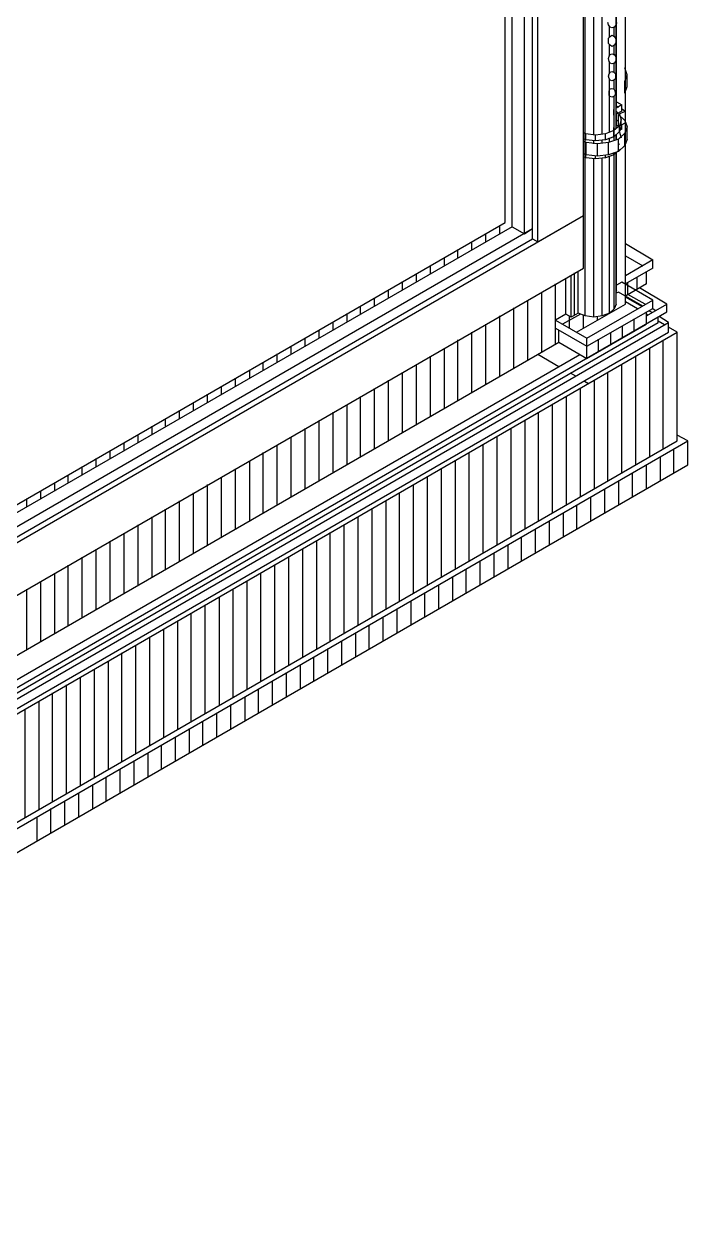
# Model space of a CAD drawing. Header units: inches. Extents: x 0.3 to 16.2, y 0.3 to 11.4.
# Drawn here: x 13.767 to 14.215, y 7.347 to 8.163 of the extents above; entities that cross this region are included whole.
import ezdxf

# ---------------------------------------------------------------- set-up
doc = ezdxf.new("R2010")
doc.units = ezdxf.units.IN
doc.header["$LTSCALE"] = 0.009843
doc.header["$MEASUREMENT"] = 0
doc.layers.add('GEOMETRY', color=7, linetype='Continuous')

msp = doc.modelspace()

# ---------------------------------------------------------------- linework, layer by layer
at = {"layer": 'GEOMETRY'}
for p, q in [((14.11339, 8.01575), (14.11339, 8.56969)), ((14.10433, 8.02126), (14.10433, 8.56142)), ((14.10984, 8.0248), (14.10984, 8.56496)), ((14.09606, 8.02598), (14.09606, 8.55669)), ((14.09134, 8.02874), (14.09134, 8.54449)), ((14.17244, 7.97362), (14.17244, 8.53976)), ((14.14409, 8.03346), (14.14409, 8.52638)), ((14.14528, 7.96575), (14.14528, 8.52559)), ((14.15118, 8.08819), (14.15118, 8.5063)), ((14.15669, 8.08858), (14.15669, 8.50669)), ((14.16654, 8.1063), (14.16654, 8.20197)), ((14.16614, 8.09213), (14.16614, 8.18819)), ((14.16102, 8.1622), (14.16063, 8.16378)), ((14.1622, 8.16063), (14.16102, 8.1622)), ((14.16614, 8.1622), (14.16496, 8.16063)), ((14.16654, 8.16378), (14.16614, 8.1622)), ((14.16102, 8.15315), (14.1622, 8.15433)), ((14.16181, 8.15394), (14.16181, 8.16102)), ((14.16181, 8.15394), (14.16181, 8.16102)), ((14.16339, 8.16024), (14.1622, 8.16063)), ((14.1622, 8.15433), (14.16339, 8.15512)), ((14.16496, 8.16063), (14.16339, 8.16024)), ((14.16339, 8.15512), (14.16496, 8.15433)), ((14.16496, 8.15433), (14.16496, 8.16063)), ((14.16496, 8.15433), (14.16575, 8.15315)), ((14.16102, 8.15157), (14.16102, 8.15315)), ((14.16102, 8.14961), (14.16102, 8.15157)), ((14.1622, 8.14843), (14.16102, 8.14961)), ((14.16181, 8.14134), (14.16181, 8.14882)), ((14.16181, 8.14134), (14.16181, 8.14882)), ((14.16339, 8.14764), (14.1622, 8.14843)), ((14.16496, 8.14843), (14.16339, 8.14764)), ((14.16575, 8.14961), (14.16496, 8.14843)), ((14.16496, 8.14173), (14.16496, 8.14843)), ((14.16575, 8.15315), (14.16614, 8.15157)), ((14.16614, 8.15157), (14.16575, 8.14961)), ((14.16102, 8.13937), (14.16142, 8.14094)), ((14.16142, 8.1374), (14.16102, 8.13937)), ((14.16142, 8.14094), (14.1622, 8.14213)), ((14.1622, 8.13622), (14.16142, 8.1374)), ((14.1622, 8.14213), (14.16339, 8.14252)), ((14.16339, 8.14252), (14.16496, 8.14213)), ((14.16496, 8.14213), (14.16575, 8.14094)), ((14.16575, 8.1374), (14.16496, 8.13622)), ((14.16575, 8.14094), (14.16614, 8.13937)), ((14.16614, 8.13937), (14.16575, 8.1374)), ((14.16102, 8.12756), (14.16142, 8.12913)), ((14.16142, 8.12913), (14.1622, 8.13031)), ((14.16181, 8.12953), (14.16181, 8.13701)), ((14.16181, 8.12953), (14.16181, 8.13701)), ((14.16339, 8.13583), (14.1622, 8.13622)), ((14.1622, 8.13031), (14.16339, 8.13071)), ((14.16496, 8.13622), (14.16339, 8.13583)), ((14.16339, 8.13071), (14.16457, 8.13031)), ((14.16457, 8.13031), (14.16575, 8.12913)), ((14.16496, 8.12992), (14.16496, 8.13661)), ((14.16575, 8.12913), (14.16575, 8.12756)), ((14.17362, 8.12835), (14.17205, 8.13307)), ((14.16142, 8.12598), (14.16102, 8.12756)), ((14.1622, 8.1248), (14.16142, 8.12598)), ((14.16181, 8.08976), (14.16181, 8.12559)), ((14.16181, 8.08976), (14.16181, 8.12559)), ((14.16339, 8.12441), (14.1622, 8.1248)), ((14.16457, 8.1248), (14.16339, 8.12441)), ((14.16575, 8.12598), (14.16457, 8.1248)), ((14.16496, 8.1185), (14.16496, 8.1252)), ((14.16575, 8.12756), (14.16575, 8.12598)), ((14.17205, 8.12402), (14.17362, 8.12835)), ((14.17205, 8.12402), (14.17362, 8.12835)), ((14.17205, 8.11614), (14.17205, 8.12402)), ((14.17362, 8.12047), (14.17362, 8.12835)), ((14.16142, 8.11772), (14.1622, 8.1189)), ((14.16142, 8.11614), (14.16142, 8.11772)), ((14.16142, 8.11457), (14.16142, 8.11614)), ((14.1622, 8.11378), (14.16142, 8.11457)), ((14.1622, 8.1189), (14.16339, 8.11929)), ((14.16339, 8.11339), (14.1622, 8.11378)), ((14.16339, 8.11929), (14.16457, 8.1189)), ((14.16457, 8.11378), (14.16339, 8.11339)), ((14.16457, 8.1189), (14.16535, 8.11772)), ((14.16535, 8.11457), (14.16457, 8.11378)), ((14.16496, 8.08425), (14.16496, 8.11417)), ((14.16535, 8.11772), (14.16575, 8.11614)), ((14.16575, 8.11614), (14.16535, 8.11457)), ((14.17205, 8.11614), (14.17362, 8.12047)), ((14.17244, 8.10945), (14.17244, 8.11772)), ((14.16496, 8.10512), (14.16457, 8.10512)), ((14.16496, 8.10512), (14.16457, 8.10512)), ((14.16457, 8.10512), (14.16496, 8.10472)), ((14.16457, 8.10118), (14.16457, 8.10512)), ((14.17008, 8.10827), (14.16614, 8.10591)), ((14.17008, 8.10827), (14.16614, 8.10591)), ((14.16654, 8.11024), (14.17008, 8.10827)), ((14.16654, 8.10748), (14.16772, 8.10669)), ((14.17008, 8.10394), (14.17008, 8.10827)), ((14.17008, 8.10551), (14.17244, 8.10394)), ((14.16496, 8.10118), (14.16457, 8.10118)), ((14.17008, 8.10394), (14.16614, 8.10197)), ((14.16614, 8.10394), (14.1685, 8.10197)), ((14.16654, 8.09409), (14.16654, 8.10197)), ((14.16654, 8.09803), (14.16772, 8.09724)), ((14.17244, 8.10394), (14.16772, 8.10157)), ((14.17244, 8.10394), (14.16772, 8.10157)), ((14.16772, 8.10157), (14.17205, 8.09764)), ((14.16772, 8.09331), (14.16772, 8.10157)), ((14.1685, 8.10197), (14.16969, 8.09803)), ((14.16969, 8.09803), (14.1685, 8.09409)), ((14.16969, 8.09803), (14.1685, 8.09409)), ((14.16969, 8.09409), (14.16969, 8.09803)), ((14.17205, 8.09764), (14.17362, 8.09331)), ((14.17244, 8.09606), (14.17244, 8.10394)), ((14.14567, 8.08858), (14.14409, 8.08937)), ((14.14567, 8.08858), (14.14409, 8.08937)), ((14.15236, 8.0878), (14.14567, 8.08858)), ((14.14567, 8.08465), (14.14567, 8.08858)), ((14.15236, 8.0878), (14.14567, 8.08858)), ((14.15906, 8.08858), (14.15236, 8.0878)), ((14.15906, 8.08858), (14.15236, 8.0878)), ((14.16457, 8.09094), (14.15906, 8.08858)), ((14.16457, 8.09094), (14.15906, 8.08858)), ((14.15906, 8.08465), (14.15906, 8.08858)), ((14.1685, 8.09409), (14.16457, 8.09094)), ((14.1685, 8.09409), (14.16457, 8.09094)), ((14.16496, 8.09291), (14.16457, 8.09291)), ((14.16496, 8.09291), (14.16457, 8.09291)), ((14.16457, 8.09291), (14.16496, 8.09252)), ((14.16457, 8.08898), (14.16457, 8.09291)), ((14.16457, 8.08661), (14.16457, 8.09094)), ((14.1685, 8.09016), (14.16457, 8.08661)), ((14.16772, 8.09449), (14.16614, 8.0937)), ((14.16772, 8.09449), (14.16614, 8.0937)), ((14.1685, 8.0937), (14.16772, 8.09331)), ((14.17205, 8.08898), (14.16772, 8.08504)), ((14.17205, 8.08898), (14.16772, 8.08504)), ((14.16811, 8.08976), (14.1685, 8.08976)), ((14.16969, 8.09409), (14.1685, 8.09016)), ((14.1685, 8.09016), (14.1685, 8.09409)), ((14.17008, 8.09173), (14.1685, 8.09094)), ((14.1685, 8.08976), (14.16969, 8.08583)), ((14.17244, 8.09606), (14.16969, 8.09449)), ((14.17008, 8.09173), (14.17008, 8.09449)), ((14.17362, 8.09331), (14.17205, 8.08898)), ((14.17362, 8.09331), (14.17205, 8.08898)), ((14.17205, 8.08071), (14.17205, 8.08898)), ((14.17362, 8.08504), (14.17362, 8.09331)), ((14.14567, 8.08465), (14.14409, 8.08504)), ((14.14606, 8.08268), (14.14409, 8.08346)), ((14.14606, 8.08268), (14.14409, 8.08346)), ((14.15236, 8.08386), (14.14567, 8.08465)), ((14.15354, 8.08189), (14.14606, 8.08268)), ((14.14606, 8.07441), (14.14606, 8.08268)), ((14.15354, 8.08189), (14.14606, 8.08268)), ((14.15118, 8.08189), (14.15118, 8.08386)), ((14.15236, 8.08386), (14.15236, 8.0878)), ((14.15906, 8.08465), (14.15236, 8.08386)), ((14.16102, 8.08268), (14.15354, 8.08189)), ((14.16102, 8.08268), (14.15354, 8.08189)), ((14.15354, 8.07362), (14.15354, 8.08189)), ((14.15669, 8.08228), (14.15669, 8.08425)), ((14.16457, 8.08661), (14.15906, 8.08465)), ((14.16772, 8.08504), (14.16102, 8.08268)), ((14.16772, 8.08504), (14.16102, 8.08268)), ((14.16102, 8.07441), (14.16102, 8.08268)), ((14.16181, 8.08268), (14.16181, 8.08583)), ((14.16181, 8.08268), (14.16181, 8.08583)), ((14.16614, 8.08465), (14.16614, 8.08819)), ((14.16654, 8.08465), (14.16654, 8.08819)), ((14.16772, 8.07677), (14.16772, 8.08504)), ((14.1685, 8.08189), (14.16772, 8.0811)), ((14.1685, 8.08189), (14.16772, 8.0811)), ((14.17205, 8.08071), (14.16772, 8.07677)), ((14.17362, 8.08504), (14.17205, 8.08071)), ((14.14606, 8.07441), (14.14409, 8.0752)), ((14.14567, 8.07244), (14.14409, 8.07283)), ((14.14606, 8.07638), (14.14567, 8.07638)), ((14.14567, 8.07244), (14.14567, 8.07638)), ((14.14606, 8.07638), (14.14567, 8.07638)), ((14.15236, 8.07165), (14.14567, 8.07244)), ((14.15354, 8.07362), (14.14606, 8.07441)), ((14.15236, 8.07165), (14.15236, 8.07362)), ((14.15906, 8.07244), (14.15236, 8.07165)), ((14.16102, 8.07441), (14.15354, 8.07362)), ((14.15669, 7.96575), (14.15669, 8.07205)), ((14.16457, 8.07441), (14.15906, 8.07244)), ((14.15906, 8.07244), (14.15906, 8.07402)), ((14.16772, 8.07677), (14.16102, 8.07441)), ((14.16181, 7.96772), (14.16181, 8.07362)), ((14.16181, 7.97992), (14.16181, 8.07362)), ((14.1685, 8.07795), (14.16457, 8.07441)), ((14.16457, 8.07441), (14.16457, 8.07598)), ((14.16496, 7.97047), (14.16496, 8.07598)), ((14.16614, 7.97362), (14.16614, 8.07598)), ((14.16654, 7.98268), (14.16654, 8.07598)), ((14.15118, 7.96496), (14.15118, 8.07165)), ((13.36929, 7.58622), (14.14409, 8.03346)), ((13.36929, 7.58622), (14.14409, 8.03346)), ((14.11339, 8.01575), (14.14409, 8.03346)), ((14.14409, 7.99803), (14.14409, 8.03346)), ((13.4, 7.61457), (14.10984, 8.0248)), ((13.4, 7.61457), (14.10984, 8.0248)), ((14.09606, 8.02598), (13.40236, 7.62559)), ((13.41063, 7.63583), (14.09134, 8.02874)), ((14.0878, 8.02126), (14.0878, 8.02677)), ((14.09606, 8.02598), (14.10433, 8.02126)), ((14.10433, 8.02126), (14.10984, 8.0248)), ((14.10984, 8.01772), (14.10984, 8.0248)), ((13.4, 7.60787), (14.10984, 8.01772)), ((14.0689, 8.01063), (14.0689, 8.01575)), ((14.07835, 8.01575), (14.07835, 8.02126)), ((14.10984, 8.01772), (14.11339, 8.01575)), ((14.05945, 8.00512), (14.05945, 8.01063)), ((14.17244, 8.01457), (14.19094, 8.00354)), ((14.04094, 7.99409), (14.04094, 7.99961)), ((14.05039, 7.99961), (14.05039, 8.00512)), ((14.17244, 8.0063), (14.18425, 7.99961)), ((14.19094, 8.00354), (14.17244, 7.99291)), ((14.19094, 8.00354), (14.17244, 7.99291)), ((14.19094, 7.99803), (14.19094, 8.00354)), ((13.36929, 7.55079), (14.14409, 7.99803)), ((14.0315, 7.98898), (14.0315, 7.99409)), ((14.13228, 7.96693), (14.13228, 7.99134)), ((14.13583, 7.96496), (14.13583, 7.99331)), ((14.13819, 7.96614), (14.13819, 7.99488)), ((14.14055, 7.96772), (14.14055, 7.99606)), ((14.19094, 7.99803), (14.17244, 7.9874)), ((14.18031, 7.98386), (14.18031, 7.99173)), ((14.18661, 7.9874), (14.18661, 7.99567)), ((14.0126, 7.97795), (14.0126, 7.98346)), ((14.02205, 7.98346), (14.02205, 7.98898)), ((14.1252, 7.94685), (14.1252, 7.9874)), ((14.16654, 7.98268), (14.16614, 7.98228)), ((14.17008, 7.98858), (14.16654, 7.98661)), ((14.19094, 7.97638), (14.17008, 7.98858)), ((14.18661, 7.9874), (14.17244, 7.97913)), ((14.17402, 7.97992), (14.17402, 7.98819)), ((14.20039, 7.97362), (14.18189, 7.98465)), ((14.00315, 7.97244), (14.00315, 7.97795)), ((14.10669, 7.93583), (14.10669, 7.97638)), ((14.11614, 7.94134), (14.11614, 7.98189)), ((14.14646, 7.95079), (14.19094, 7.97638)), ((14.14646, 7.95079), (14.19094, 7.97638)), ((14.16772, 7.98189), (14.16614, 7.9811)), ((14.18425, 7.97244), (14.16772, 7.98189)), ((14.18346, 7.97205), (14.17244, 7.97835)), ((14.18071, 7.97047), (14.17244, 7.9752)), ((14.18583, 7.97362), (14.17402, 7.98031)), ((14.19094, 7.97087), (14.19094, 7.97638)), ((13.31772, 7.45866), (14.20039, 7.9685)), ((13.98465, 7.96181), (13.98465, 7.96732)), ((13.9937, 7.96693), (13.9937, 7.97244)), ((14.09724, 7.93031), (14.09724, 7.97126)), ((14.13228, 7.96693), (14.1252, 7.96299)), ((14.14213, 7.96693), (14.12992, 7.96024)), ((14.13583, 7.96496), (14.13228, 7.96693)), ((14.14055, 7.96772), (14.13583, 7.96496)), ((14.13937, 7.95472), (14.17244, 7.97362)), ((14.14528, 7.96575), (14.14055, 7.96772)), ((14.14409, 7.95748), (14.14409, 7.96614)), ((14.14646, 7.94528), (14.19094, 7.97087)), ((14.16181, 7.96772), (14.15669, 7.96575)), ((14.16496, 7.97047), (14.16181, 7.96772)), ((14.16299, 7.9685), (14.16299, 7.9685)), ((14.16614, 7.97362), (14.16496, 7.97047)), ((14.18661, 7.96575), (14.20039, 7.97362)), ((14.18661, 7.96575), (14.20039, 7.97362)), ((14.18661, 7.96024), (14.18661, 7.9685)), ((14.1878, 7.96614), (14.18661, 7.96693)), ((14.19055, 7.96811), (14.18819, 7.96929)), ((14.19291, 7.96929), (14.19055, 7.97087)), ((14.20039, 7.9685), (14.20039, 7.97362)), ((13.31772, 7.45512), (14.19449, 7.96142)), ((13.31772, 7.45118), (14.20157, 7.96142)), ((13.31772, 7.45118), (14.20157, 7.96142)), ((13.9752, 7.9563), (13.9752, 7.96181)), ((14.07835, 7.91969), (14.07835, 7.96024)), ((14.0878, 7.9248), (14.0878, 7.96575)), ((14.1252, 7.96299), (14.14646, 7.95079)), ((14.1252, 7.96299), (14.14646, 7.95079)), ((14.1252, 7.95748), (14.1252, 7.96299)), ((14.13465, 7.95748), (14.13465, 7.96575)), ((14.15118, 7.96496), (14.14528, 7.96575)), ((14.14646, 7.93701), (14.18661, 7.96024)), ((14.15669, 7.96575), (14.15118, 7.96496)), ((14.15354, 7.96299), (14.15354, 7.96535)), ((14.17047, 7.95079), (14.17047, 7.95906)), ((14.17835, 7.95551), (14.17835, 7.96378)), ((14.19449, 7.96142), (14.19449, 7.96496)), ((14.19882, 7.95984), (14.19449, 7.9622)), ((14.20157, 7.96142), (14.19528, 7.96535)), ((14.20157, 7.95472), (14.20157, 7.96142)), ((14.20748, 7.95472), (14.20157, 7.95827)), ((13.31772, 7.44449), (14.20157, 7.95472)), ((13.31772, 7.44094), (14.20748, 7.95472)), ((13.31772, 7.44094), (14.20748, 7.95472)), ((13.9563, 7.94528), (13.9563, 7.95079)), ((13.96575, 7.95079), (13.96575, 7.9563)), ((14.0689, 7.91417), (14.0689, 7.95472)), ((14.1252, 7.95748), (14.14646, 7.94528)), ((14.12756, 7.94803), (14.12756, 7.9563)), ((14.14646, 7.94528), (14.14646, 7.95079)), ((14.15433, 7.94173), (14.15433, 7.95)), ((14.1626, 7.94646), (14.1626, 7.95433)), ((14.20748, 7.8815), (14.20748, 7.95472)), ((13.33386, 7.48976), (14.12756, 7.94803)), ((13.94685, 7.94016), (13.94685, 7.94528)), ((14.05039, 7.90315), (14.05039, 7.94409)), ((14.05945, 7.90866), (14.05945, 7.94961)), ((14.12756, 7.94803), (14.14646, 7.93701)), ((14.14646, 7.93701), (14.14646, 7.94803)), ((14.18898, 7.87047), (14.18898, 7.94409)), ((14.19803, 7.87598), (14.19803, 7.94921)), ((13.3811, 7.50079), (14.14173, 7.93976)), ((13.3811, 7.50079), (14.14173, 7.93976)), ((13.92795, 7.92913), (13.92795, 7.93465)), ((13.9374, 7.93465), (13.9374, 7.94016)), ((14.04094, 7.89803), (14.04094, 7.93858)), ((14.12756, 7.9315), (14.11339, 7.93976)), ((14.17953, 7.86535), (14.17953, 7.93858)), ((13.9189, 7.92362), (13.9189, 7.92913)), ((14.02205, 7.88701), (14.02205, 7.92756)), ((14.0315, 7.89252), (14.0315, 7.93307)), ((14.13898, 7.9252), (14.13543, 7.92717)), ((14.16063, 7.85433), (14.16063, 7.92756)), ((14.17008, 7.85984), (14.17008, 7.93307)), ((13.9, 7.91299), (13.9, 7.9185)), ((13.90945, 7.9185), (13.90945, 7.92362)), ((14.0126, 7.8815), (14.0126, 7.92244)), ((14.14764, 7.92008), (14.14488, 7.92165)), ((14.15157, 7.84882), (14.15157, 7.92244)), ((13.89055, 7.90748), (13.89055, 7.91299)), ((13.9937, 7.87087), (13.9937, 7.91142)), ((14.00315, 7.87598), (14.00315, 7.91693)), ((14.13268, 7.83819), (14.13268, 7.91142)), ((14.14213, 7.8437), (14.14213, 7.91693)), ((13.87165, 7.89646), (13.87165, 7.90197)), ((13.8811, 7.90197), (13.8811, 7.90748)), ((13.9752, 7.85984), (13.9752, 7.90079)), ((13.98465, 7.86535), (13.98465, 7.90591)), ((14.11378, 7.82756), (14.11378, 7.90079)), ((14.12323, 7.83268), (14.12323, 7.90591)), ((13.8622, 7.89134), (13.8622, 7.89646)), ((13.96575, 7.85433), (13.96575, 7.89528)), ((14.10472, 7.82205), (14.10472, 7.89528)), ((13.8437, 7.88031), (13.8437, 7.88583)), ((13.85315, 7.88583), (13.85315, 7.89134)), ((13.9563, 7.84921), (13.9563, 7.88976)), ((14.08583, 7.81102), (14.08583, 7.88465)), ((14.09528, 7.81654), (14.09528, 7.88976)), ((14.21457, 7.8815), (14.20748, 7.88543)), ((13.31772, 7.36772), (14.20748, 7.8815)), ((13.31772, 7.36339), (14.21457, 7.8815)), ((13.31772, 7.36339), (14.21457, 7.8815)), ((13.83425, 7.8748), (13.83425, 7.88031)), ((13.9374, 7.83819), (13.9374, 7.87874)), ((13.94685, 7.8437), (13.94685, 7.88425)), ((14.07638, 7.80591), (14.07638, 7.87913)), ((14.21457, 7.86535), (14.21457, 7.8815)), ((13.81535, 7.86417), (13.81535, 7.86969)), ((13.8248, 7.86969), (13.8248, 7.8748)), ((13.92795, 7.83268), (13.92795, 7.87362)), ((14.06693, 7.80039), (14.06693, 7.87362)), ((14.19606, 7.85433), (14.19606, 7.87047)), ((14.20512, 7.85984), (14.20512, 7.87598)), ((13.31772, 7.34724), (14.21457, 7.86535)), ((13.80591, 7.85866), (13.80591, 7.86417)), ((13.90945, 7.82205), (13.90945, 7.8626)), ((13.9189, 7.82717), (13.9189, 7.86811)), ((14.04843, 7.78937), (14.04843, 7.86299)), ((14.05787, 7.79488), (14.05787, 7.86811)), ((14.18661, 7.84882), (14.18661, 7.86535)), ((13.7874, 7.84764), (13.7874, 7.85315)), ((13.79646, 7.85315), (13.79646, 7.85866)), ((13.89055, 7.81102), (13.89055, 7.85197)), ((13.9, 7.81654), (13.9, 7.85709)), ((14.02953, 7.77874), (14.02953, 7.85197)), ((14.03898, 7.78425), (14.03898, 7.85748)), ((14.16811, 7.83819), (14.16811, 7.85433)), ((14.17717, 7.8437), (14.17717, 7.85984)), ((13.77795, 7.84252), (13.77795, 7.84764)), ((13.8811, 7.80551), (13.8811, 7.84646)), ((14.02008, 7.77323), (14.02008, 7.84646)), ((14.15866, 7.83268), (14.15866, 7.84921)), ((13.7685, 7.83701), (13.7685, 7.84252)), ((13.87165, 7.80039), (13.87165, 7.84094)), ((14.00157, 7.7626), (14.00157, 7.83583)), ((14.01102, 7.76772), (14.01102, 7.84134)), ((14.13976, 7.82205), (14.13976, 7.83819)), ((14.14921, 7.82756), (14.14921, 7.8437)), ((13.85315, 7.78937), (13.85315, 7.83031)), ((13.8622, 7.79488), (13.8622, 7.83543)), ((13.99213, 7.75709), (13.99213, 7.83031)), ((14.12126, 7.81102), (14.12126, 7.82756)), ((14.13071, 7.81654), (14.13071, 7.83307)), ((13.83425, 7.77874), (13.83425, 7.81929)), ((13.8437, 7.78386), (13.8437, 7.8248)), ((13.97323, 7.74606), (13.97323, 7.81969)), ((13.98268, 7.75157), (13.98268, 7.8248)), ((14.11181, 7.80591), (14.11181, 7.82205)), ((13.8248, 7.77323), (13.8248, 7.81378)), ((13.96417, 7.74094), (13.96417, 7.81417)), ((14.09331, 7.79488), (14.09331, 7.81142)), ((14.10236, 7.80039), (14.10236, 7.81654)), ((13.80591, 7.7622), (13.80591, 7.80315)), ((13.81535, 7.76772), (13.81535, 7.80827)), ((13.94528, 7.72992), (13.94528, 7.80315)), ((13.95472, 7.73543), (13.95472, 7.80866)), ((14.08386, 7.78976), (14.08386, 7.80591)), ((13.79646, 7.75669), (13.79646, 7.79764)), ((13.93583, 7.72441), (13.93583, 7.79803)), ((14.06496, 7.77874), (14.06496, 7.79528)), ((14.07441, 7.78425), (14.07441, 7.80039)), ((13.7874, 7.75157), (13.7874, 7.79213)), ((13.91732, 7.71378), (13.91732, 7.78701)), ((13.92638, 7.71929), (13.92638, 7.79252)), ((14.05591, 7.77362), (14.05591, 7.78976)), ((13.7685, 7.74055), (13.7685, 7.7815)), ((13.77795, 7.74606), (13.77795, 7.78661)), ((13.90787, 7.70827), (13.90787, 7.7815)), ((14.03701, 7.7626), (14.03701, 7.77913)), ((14.04646, 7.76811), (14.04646, 7.78425)), ((13.88898, 7.69764), (13.88898, 7.77087)), ((13.89843, 7.70315), (13.89843, 7.77638)), ((14.02795, 7.75709), (14.02795, 7.77362)), ((13.87953, 7.69213), (13.87953, 7.76535)), ((14.00906, 7.74646), (14.00906, 7.7626)), ((14.0185, 7.75197), (14.0185, 7.76811)), ((13.86102, 7.6815), (13.86102, 7.75472)), ((13.87047, 7.68661), (13.87047, 7.76024)), ((13.99961, 7.74094), (13.99961, 7.75748)), ((13.85157, 7.67598), (13.85157, 7.74921)), ((13.9811, 7.73031), (13.9811, 7.74646)), ((13.99055, 7.73583), (13.99055, 7.75197)), ((13.83268, 7.66496), (13.83268, 7.73858)), ((13.84213, 7.67047), (13.84213, 7.7437)), ((13.97165, 7.7248), (13.97165, 7.74134)), ((13.82362, 7.65984), (13.82362, 7.73307)), ((13.95315, 7.71417), (13.95315, 7.73031)), ((13.9622, 7.71969), (13.9622, 7.73583)), ((13.80472, 7.64882), (13.80472, 7.72205)), ((13.81417, 7.65433), (13.81417, 7.72756)), ((13.9437, 7.70866), (13.9437, 7.7252)), ((13.79528, 7.64331), (13.79528, 7.71693)), ((13.9248, 7.69803), (13.9248, 7.71417)), ((13.93425, 7.70315), (13.93425, 7.71969)), ((13.77677, 7.63268), (13.77677, 7.70591)), ((13.78583, 7.63819), (13.78583, 7.71142)), ((13.91575, 7.69252), (13.91575, 7.70866)), ((13.76732, 7.62717), (13.76732, 7.70039)), ((13.89685, 7.68189), (13.89685, 7.69803)), ((13.9063, 7.68701), (13.9063, 7.70354)), ((13.8874, 7.67638), (13.8874, 7.69252)), ((13.8689, 7.66535), (13.8689, 7.68189)), ((13.87835, 7.67087), (13.87835, 7.6874)), ((13.85945, 7.66024), (13.85945, 7.67638)), ((13.84094, 7.64921), (13.84094, 7.66575)), ((13.85039, 7.65472), (13.85039, 7.67087)), ((13.8315, 7.64409), (13.8315, 7.66024)), ((13.81299, 7.63307), (13.81299, 7.64961)), ((13.82205, 7.63858), (13.82205, 7.65472)), ((13.80354, 7.62795), (13.80354, 7.64409)), ((13.78465, 7.61693), (13.78465, 7.63346)), ((13.79409, 7.62244), (13.79409, 7.63858)), ((13.77559, 7.61142), (13.77559, 7.62795))]:
    msp.add_line(p, q, dxfattribs=at)

doc.saveas('drawing.dxf')
